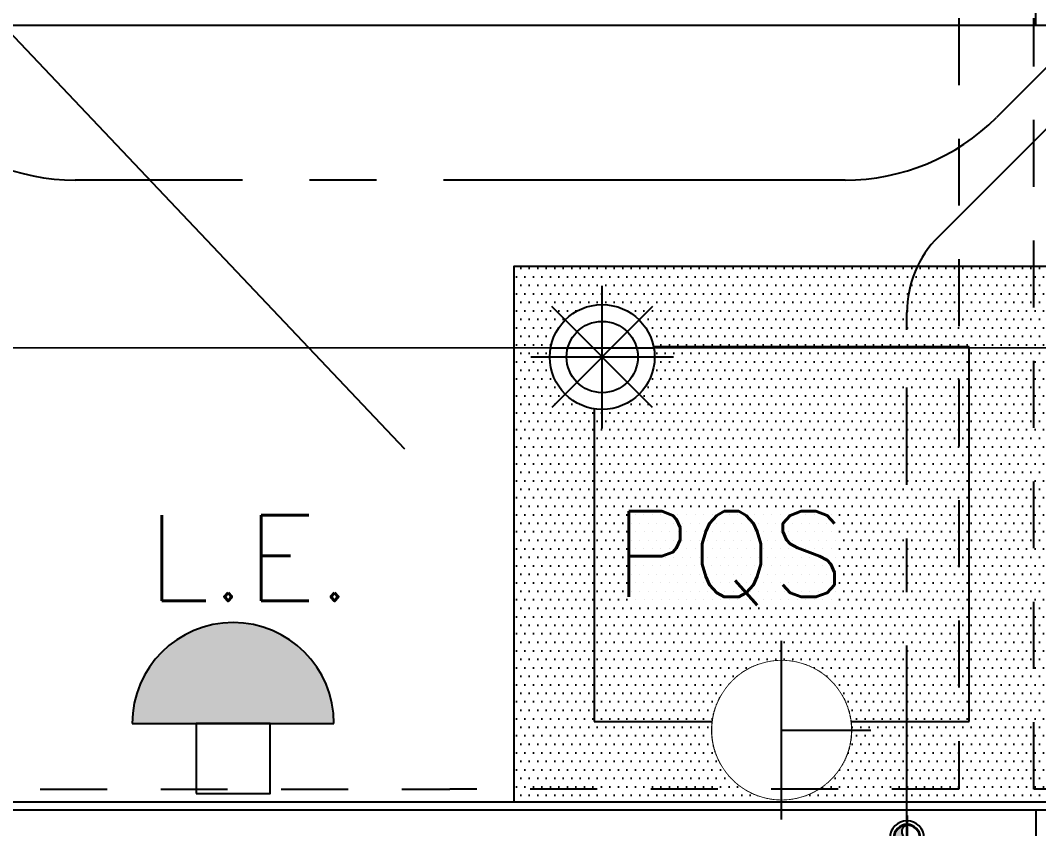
# Model space of a CAD drawing. Header units: millimetres. Extents: x 188.6 to 263.2, y 40.1 to 120.1.
# Drawn here: x 199.178 to 201.079, y 107.554 to 109.064 of the extents above; entities that cross this region are included whole.
import ezdxf
from ezdxf.enums import TextEntityAlignment as Align

# ---------------------------------------------------------------- set-up
doc = ezdxf.new("R2010")
doc.units = ezdxf.units.MM
doc.set_wipeout_variables(frame=1)
for name, pattern in [('CENTER2', [1.125, 0.75, -0.125, 0.125, -0.125]), ('DASHDOT2', [0.5, 0.25, -0.125, 0, -0.125]), ('HIDDEN2', [0.1875, 0.125, -0.0625])]:
    doc.linetypes.add(name, pattern=pattern)
for name, color, linetype in [('_XREF_APTOS 603 E 604$0$A-MC-ALVENARIA', 8, 'Continuous'), ('ARQ', 8, 'Continuous'), ('ESTR-VIGAS', 11, 'HIDDEN2'), ('ESTRUTURA', 7, 'Continuous'), ('EXTINTORES', 2, 'Continuous'), ('GAS-COL', 7, 'Continuous'), ('GAS-TUBO-PISO', 6, 'CENTER2'), ('INC-EXTINTORES', 20, 'Continuous'), ('INC-LE', 96, 'Continuous'), ('INC-SINALIZAÇÃO', 88, 'Continuous'), ('INC-TEXTO', 7, 'Continuous'), ('LE', 96, 'Continuous'), ('LE-TEXTO', 7, 'Continuous'), ('SPK', 10, 'Continuous'), ('SPK-INTERNO', 244, 'Continuous'), ('SPK-TUBO-TETO', 12, 'Continuous')]:
    doc.layers.add(name, color=color, linetype=linetype)
doc.styles.add('60-50', font='romans.shx', dxfattribs={"height": 0.08})
doc.styles.add('60-75', font='romans.shx', dxfattribs={"height": 0.12})

# ---------------------------------------------------------------- blocks, each defined once
blk = doc.blocks.new('A$C1BFF5DEF')
at = {"layer": '_XREF_APTOS 603 E 604$0$A-MC-ALVENARIA', "color": 8}
blk.add_line((2.24, 0), (2.045, 0), dxfattribs=at)
at = {"layer": 'ARQ', "color": 8}
for p, q in [((2.185, 0), (2.185, 0.115)), ((2.2003, 0), (0, 0)), ((0.15, -1.45), (7.7703, -1.45)), ((-1.5147, -1.4651), (7.7703, -1.4651)), ((2.1853, -1.4651), (2.1853, -4.9998))]:
    blk.add_line(p, q, dxfattribs=at)
blk = doc.blocks.new('indicação extintor')
h = blk.add_hatch()
h.set_pattern_fill('DOTS', color=50, scale=0.01)
h.paths.add_polyline_path([(0.5, 1), (-0.5, 1), (-0.5, 0), (0.5, 0)])
h.paths.add_polyline_path([(0.35, 0.85), (0.35, 0.15), (-0.35, 0.15), (-0.35, 0.85)], flags=16)
h = blk.add_hatch()
h.set_pattern_fill('DOTS', color=244, scale=0.01)
h.paths.add_polyline_path([(0.35, 0.85), (-0.35, 0.85), (-0.35, 0.15), (0.35, 0.15)])
at = {"color": 244}
for p, q in [((0.35, 0.85), (-0.35, 0.85)), ((-0.35, 0.85), (-0.35, 0.15)), ((0.35, 0.15), (0.35, 0.85)), ((-0.35, 0.15), (0.35, 0.15))]:
    blk.add_line(p, q, dxfattribs=at)
blk.add_lwpolyline([(-0.5, 0), (0.5, 0), (0.5, 1), (-0.5, 1)], close=True, dxfattribs=at)
blk = doc.blocks.new('SPK')
blk.add_wipeout([(-0.0692, 0.0692), (-0.0673, 0.0711), (-0.0673, 0.0711), (-0.0658, 0.0724), (-0.0658, 0.0724), (-0.0636, 0.0744), (-0.0636, 0.0744), (-0.0618, 0.0759), (-0.0618, 0.0759), (-0.0596, 0.0776), (-0.0596, 0.0776), (-0.0579, 0.0789), (-0.0579, 0.0789), (-0.0546, 0.0813), (-0.0546, 0.0813), (-0.0525, 0.0826), (-0.0507, 0.0837), (-0.0507, 0.0837), (-0.0481, 0.0852), (-0.0481, 0.0852), (-0.0453, 0.0868), (-0.0453, 0.0868), (-0.0431, 0.0879), (-0.0416, 0.0886), (-0.0399, 0.0894), (-0.0399, 0.0894), (-0.0364, 0.0908), (-0.0364, 0.0908), (-0.0341, 0.0917), (-0.0318, 0.0926), (-0.0302, 0.0931), (-0.0281, 0.0938), (-0.0266, 0.0942), (-0.0266, 0.0942), (-0.0244, 0.0948), (-0.0226, 0.0952), (-0.0226, 0.0952), (-0.0203, 0.0957), (-0.0203, 0.0957), (-0.0183, 0.0961), (-0.0183, 0.0961), (-0.0148, 0.0968), (-0.0148, 0.0968), (-0.0114, 0.0972), (-0.01, 0.0974), (-0.0083, 0.0975), (-0.0083, 0.0975), (-0.0058, 0.0977), (-0.0047, 0.0978), (-0.0047, 0.0978), (-0.0027, 0.0978), (-0.0027, 0.0978), (-0.001, 0.0979), (-0.001, 0.0979), (0, 0.0979), (0.0016, 0.0979), (0.0038, 0.0978), (0.0038, 0.0978), (0.0084, 0.0975), (0.0113, 0.0972), (0.0113, 0.0972), (0.0155, 0.0966), (0.0175, 0.0963), (0.0175, 0.0963), (0.0207, 0.0957), (0.0228, 0.0952), (0.0248, 0.0947), (0.0248, 0.0947), (0.0274, 0.094), (0.0274, 0.094), (0.0306, 0.093), (0.0324, 0.0924), (0.0324, 0.0924), (0.0354, 0.0912), (0.0373, 0.0905), (0.0373, 0.0905), (0.0398, 0.0894), (0.0422, 0.0883), (0.0422, 0.0883), (0.0451, 0.0869), (0.0469, 0.0859), (0.049, 0.0847), (0.0513, 0.0833), (0.053, 0.0823), (0.0549, 0.081), (0.0566, 0.0798), (0.0566, 0.0798), (0.0592, 0.078), (0.0615, 0.0762), (0.0659, 0.0724), (0.0669, 0.0714), (0.0669, 0.0714), (0.0692, 0.0692), (0.0692, 0.0692), (0.0692, 0.0692), (0.0692, 0.0692), (0.0717, 0.0667), (0.0717, 0.0667), (0.0739, 0.0642), (0.0739, 0.0642), (0.0753, 0.0626), (0.0753, 0.0626), (0.0765, 0.0611), (0.0765, 0.0611), (0.0785, 0.0585), (0.0785, 0.0585), (0.0805, 0.0556), (0.0805, 0.0556), (0.0805, 0.0556), (0.0826, 0.0526), (0.0826, 0.0526), (0.0841, 0.05), (0.0841, 0.05), (0.0855, 0.0476), (0.0865, 0.0458), (0.0865, 0.0458), (0.0877, 0.0434), (0.0877, 0.0434), (0.0877, 0.0434), (0.089, 0.0407), (0.089, 0.0407), (0.0901, 0.0382), (0.0901, 0.0382), (0.0915, 0.0348), (0.0915, 0.0348), (0.0927, 0.0315), (0.0932, 0.0298), (0.0938, 0.028), (0.0938, 0.028), (0.0938, 0.028), (0.0948, 0.0246), (0.0948, 0.0246), (0.0948, 0.0246), (0.0952, 0.0228), (0.0952, 0.0228), (0.0957, 0.0206), (0.0961, 0.0188), (0.0964, 0.0169), (0.0967, 0.0153), (0.0969, 0.0135), (0.0969, 0.0135), (0.0972, 0.0113), (0.0972, 0.0113), (0.0975, 0.0085), (0.0975, 0.0085), (0.0978, 0.005), (0.0978, 0.005), (0.0979, 0.0023), (0.0979, 0.0023), (0.0979, 0), (0.0979, 0), (0.0978, -0.0048), (0.0978, -0.0048), (0.0976, -0.0077), (0.0973, -0.0103), (0.0973, -0.0103), (0.0968, -0.0148), (0.0968, -0.0148), (0.0959, -0.0195), (0.0959, -0.0195), (0.0949, -0.0238), (0.0949, -0.0238), (0.094, -0.0272), (0.094, -0.0272), (0.093, -0.0305), (0.093, -0.0305), (0.0911, -0.0357), (0.0911, -0.0357), (0.0897, -0.0391), (0.0897, -0.0391), (0.088, -0.0429), (0.088, -0.0429), (0.0861, -0.0466), (0.0844, -0.0496), (0.082, -0.0534), (0.082, -0.0534), (0.0794, -0.0572), (0.0776, -0.0596), (0.0776, -0.0596), (0.074, -0.0641), (0.074, -0.0641), (0.074, -0.0641), (0.069, -0.069), (0.0692, -0.0692), (0.0675, -0.0709), (0.0675, -0.0709), (0.0664, -0.0719), (0.0651, -0.0731), (0.064, -0.0741), (0.0627, -0.0752), (0.061, -0.0766), (0.0597, -0.0776), (0.0584, -0.0785), (0.0564, -0.08), (0.0546, -0.0813), (0.053, -0.0823), (0.0515, -0.0833), (0.0488, -0.0849), (0.0465, -0.0862), (0.0443, -0.0873), (0.0415, -0.0887), (0.0389, -0.0898), (0.037, -0.0907), (0.0339, -0.0918), (0.0339, -0.0918), (0.0315, -0.0927), (0.0283, -0.0937), (0.0244, -0.0948), (0.0216, -0.0955), (0.019, -0.096), (0.0154, -0.0967), (0.0126, -0.0971), (0.0101, -0.0974), (0.0064, -0.0977), (0.0029, -0.0979), (0, -0.0979), (-0.0021, -0.0979), (-0.0084, -0.0975), (-0.0131, -0.097), (-0.0169, -0.0964), (-0.019, -0.096), (-0.0218, -0.0954), (-0.0218, -0.0954), (-0.0256, -0.0945), (-0.0275, -0.094), (-0.0305, -0.093), (-0.0342, -0.0917), (-0.0367, -0.0908), (-0.0398, -0.0894), (-0.044, -0.0874), (-0.0451, -0.0869), (-0.0481, -0.0853), (-0.0511, -0.0835), (-0.053, -0.0823), (-0.0553, -0.0808), (-0.059, -0.0781), (-0.0603, -0.0771), (-0.0619, -0.0759), (-0.064, -0.0741), (-0.0665, -0.0718), (-0.0676, -0.0708), (-0.0692, -0.0692), (-0.0718, -0.0665), (-0.0755, -0.0623), (-0.0755, -0.0623), (-0.0792, -0.0576), (-0.0792, -0.0576), (-0.0813, -0.0545), (-0.0813, -0.0545), (-0.0848, -0.0489), (-0.0865, -0.0458), (-0.0865, -0.0458), (-0.0865, -0.0458), (-0.0891, -0.0406), (-0.0891, -0.0406), (-0.0912, -0.0355), (-0.0912, -0.0355), (-0.093, -0.0306), (-0.093, -0.0306), (-0.0944, -0.0259), (-0.0953, -0.0222), (-0.0962, -0.0181), (-0.0967, -0.015), (-0.0972, -0.0118), (-0.0976, -0.007), (-0.0978, -0.0044), (-0.0979, 0), (-0.0978, 0.0032), (-0.0977, 0.0066), (-0.0977, 0.0066), (-0.0974, 0.01), (-0.0974, 0.01), (-0.0969, 0.0136), (-0.0965, 0.0165), (-0.096, 0.019), (-0.0954, 0.022), (-0.0947, 0.0246), (-0.094, 0.0273), (-0.0932, 0.03), (-0.0932, 0.03), (-0.0919, 0.0338), (-0.0919, 0.0338), (-0.0891, 0.0405), (-0.0878, 0.0433), (-0.0865, 0.0458), (-0.0842, 0.0499), (-0.0842, 0.0499), (-0.0842, 0.0499), (-0.0819, 0.0537), (-0.0819, 0.0537), (-0.0794, 0.0572), (-0.0794, 0.0572), (-0.0758, 0.062), (-0.0758, 0.062), (-0.0725, 0.0658), (-0.0691, 0.0691)]).dxf.layer = 'SPK'
at = {"layer": 'SPK'}
blk.add_circle((0, 0), 0.0979, dxfattribs=at)
at = {"layer": 'SPK-INTERNO'}
for p, q in [((0, 0.1332), (0, -0.1332)), ((-0.0942, 0.0942), (0.0942, -0.0942)), ((-0.0942, -0.0942), (0.0942, 0.0942)), ((-0.1332, 0), (0.1332, 0))]:
    blk.add_line(p, q, dxfattribs=at)
blk.add_circle((0, 0), 0.0666, dxfattribs=at)
blk = doc.blocks.new('LE')
at = {"layer": 'INC-LE'}
blk.add_hatch(color=256, dxfattribs=at).paths.add_polyline_path([(-0.1674, 0.1162), (0.1674, 0.1162, 1)])
blk.add_line((-0.1674, 0.1162), (0.1674, 0.1162), dxfattribs=at)
blk.add_lwpolyline([(-0.0614, 0), (0.0614, 0), (0.0614, 0.1162), (-0.0614, 0.1162)], close=True, dxfattribs=at)
blk.add_arc((0, 0.1162), 0.1674, 0, 180, dxfattribs=at)
blk = doc.blocks.new('C50')
h = blk.add_hatch(color=8)
edge = h.paths.add_edge_path()
edge.add_arc((0, 0), 0.0238, 540, 720)
edge.add_ellipse((0.0119, 0), major_axis=(0.0119, 0), ratio=0.815791, start_angle=180, end_angle=360, ccw=False)
edge.add_ellipse((-0.0119, 0), major_axis=(-0.0119, 0), ratio=0.815791, start_angle=180, end_angle=360)
at = {"color": 252}
for p, q in [((0, -0.0421), (0, 0.0421)), ((0.0421, 0), (-0.0421, 0))]:
    blk.add_line(p, q, dxfattribs=at)
at = {"color": 0}
for radius in [0.0318, 0.0253]:
    blk.add_circle((0, 0), radius, dxfattribs=at)
at = {"color": 8}
blk.add_circle((0, 0), 0.0237, dxfattribs=at)
blk.add_ellipse((-0.0119, 0), major_axis=(-0.0119, 0), ratio=0.815791, start_param=3.141593, end_param=6.283185, dxfattribs=at)
at = {"color": 8, "extrusion": (0, 0, -1)}
blk.add_ellipse((0.0119, 0), major_axis=(0.0119, 0), ratio=0.815791, start_param=0, end_param=3.141593, dxfattribs=at)
blk = doc.blocks.new('PO')
blk.add_wipeout([(-0.1728, 0), (-0.1728, -0.003), (-0.1727, -0.006), (-0.1726, -0.009), (-0.1724, -0.0121), (-0.1721, -0.0151), (-0.1719, -0.0181), (-0.1715, -0.0211), (-0.1711, -0.024), (-0.1707, -0.027), (-0.1702, -0.03), (-0.1696, -0.033), (-0.169, -0.0359), (-0.1684, -0.0389), (-0.1677, -0.0418), (-0.1669, -0.0447), (-0.1661, -0.0476), (-0.1652, -0.0505), (-0.1643, -0.0534), (-0.1634, -0.0563), (-0.1624, -0.0591), (-0.1613, -0.0619), (-0.1602, -0.0647), (-0.1591, -0.0675), (-0.1579, -0.0703), (-0.1566, -0.073), (-0.1553, -0.0758), (-0.154, -0.0784), (-0.1526, -0.0811), (-0.1511, -0.0838), (-0.1496, -0.0864), (-0.1481, -0.089), (-0.1465, -0.0916), (-0.1449, -0.0941), (-0.1433, -0.0966), (-0.1415, -0.0991), (-0.1398, -0.1016), (-0.138, -0.104), (-0.1362, -0.1064), (-0.1343, -0.1087), (-0.1324, -0.1111), (-0.1304, -0.1134), (-0.1284, -0.1156), (-0.1264, -0.1178), (-0.1243, -0.12), (-0.1222, -0.1222), (-0.12, -0.1243), (-0.1178, -0.1264), (-0.1156, -0.1284), (-0.1134, -0.1304), (-0.1111, -0.1324), (-0.1087, -0.1343), (-0.1064, -0.1362), (-0.104, -0.138), (-0.1016, -0.1398), (-0.0991, -0.1415), (-0.0966, -0.1433), (-0.0941, -0.1449), (-0.0916, -0.1465), (-0.089, -0.1481), (-0.0864, -0.1496), (-0.0838, -0.1511), (-0.0811, -0.1526), (-0.0784, -0.154), (-0.0758, -0.1553), (-0.073, -0.1566), (-0.0703, -0.1579), (-0.0675, -0.1591), (-0.0647, -0.1602), (-0.0619, -0.1613), (-0.0591, -0.1624), (-0.0563, -0.1634), (-0.0534, -0.1643), (-0.0505, -0.1652), (-0.0476, -0.1661), (-0.0447, -0.1669), (-0.0418, -0.1677), (-0.0389, -0.1684), (-0.0359, -0.169), (-0.033, -0.1696), (-0.03, -0.1702), (-0.027, -0.1707), (-0.024, -0.1711), (-0.0211, -0.1715), (-0.0181, -0.1719), (-0.0151, -0.1721), (-0.0121, -0.1724), (-0.009, -0.1726), (-0.006, -0.1727), (-0.003, -0.1728), (0, -0.1728), (0.003, -0.1728), (0.006, -0.1727), (0.009, -0.1726), (0.0121, -0.1724), (0.0151, -0.1721), (0.0181, -0.1719), (0.0211, -0.1715), (0.024, -0.1711), (0.027, -0.1707), (0.03, -0.1702), (0.033, -0.1696), (0.0359, -0.169), (0.0389, -0.1684), (0.0418, -0.1677), (0.0447, -0.1669), (0.0476, -0.1661), (0.0505, -0.1652), (0.0534, -0.1643), (0.0563, -0.1634), (0.0591, -0.1624), (0.0619, -0.1613), (0.0647, -0.1602), (0.0675, -0.1591), (0.0703, -0.1579), (0.073, -0.1566), (0.0758, -0.1553), (0.0784, -0.154), (0.0811, -0.1526), (0.0838, -0.1511), (0.0864, -0.1496), (0.089, -0.1481), (0.0916, -0.1465), (0.0941, -0.1449), (0.0966, -0.1433), (0.0991, -0.1415), (0.1016, -0.1398), (0.104, -0.138), (0.1064, -0.1362), (0.1087, -0.1343), (0.1111, -0.1324), (0.1134, -0.1304), (0.1156, -0.1284), (0.1178, -0.1264), (0.12, -0.1243), (0.1222, -0.1222), (0.1243, -0.12), (0.1264, -0.1178), (0.1284, -0.1156), (0.1304, -0.1134), (0.1324, -0.1111), (0.1343, -0.1087), (0.1362, -0.1064), (0.138, -0.104), (0.1398, -0.1016), (0.1415, -0.0991), (0.1433, -0.0966), (0.1449, -0.0941), (0.1465, -0.0916), (0.1481, -0.089), (0.1496, -0.0864), (0.1511, -0.0838), (0.1526, -0.0811), (0.154, -0.0784), (0.1553, -0.0758), (0.1566, -0.073), (0.1579, -0.0703), (0.1591, -0.0675), (0.1602, -0.0647), (0.1613, -0.0619), (0.1624, -0.0591), (0.1634, -0.0563), (0.1643, -0.0534), (0.1652, -0.0505), (0.1661, -0.0476), (0.1669, -0.0447), (0.1677, -0.0418), (0.1684, -0.0389), (0.169, -0.0359), (0.1696, -0.033), (0.1702, -0.03), (0.1707, -0.027), (0.1711, -0.024), (0.1715, -0.0211), (0.1719, -0.0181), (0.1721, -0.0151), (0.1724, -0.0121), (0.1726, -0.009), (0.1727, -0.006), (0.1728, -0.003), (0.1728, 0), (0.1728, 0.003), (0.1727, 0.006), (0.1726, 0.009), (0.1724, 0.0121), (0.1721, 0.0151), (0.1719, 0.0181), (0.1715, 0.0211), (0.1711, 0.024), (0.1707, 0.027), (0.1702, 0.03), (0.1696, 0.033), (0.169, 0.0359), (0.1684, 0.0389), (0.1677, 0.0418), (0.1669, 0.0447), (0.1661, 0.0476), (0.1652, 0.0505), (0.1643, 0.0534), (0.1634, 0.0563), (0.1624, 0.0591), (0.1613, 0.0619), (0.1602, 0.0647), (0.1591, 0.0675), (0.1579, 0.0703), (0.1566, 0.073), (0.1553, 0.0758), (0.154, 0.0784), (0.1526, 0.0811), (0.1511, 0.0838), (0.1496, 0.0864), (0.1481, 0.089), (0.1465, 0.0916), (0.1449, 0.0941), (0.1433, 0.0966), (0.1415, 0.0991), (0.1398, 0.1016), (0.138, 0.104), (0.1362, 0.1064), (0.1343, 0.1087), (0.1324, 0.1111), (0.1304, 0.1134), (0.1284, 0.1156), (0.1264, 0.1178), (0.1243, 0.12), (0.1222, 0.1222), (0.12, 0.1243), (0.1178, 0.1264), (0.1156, 0.1284), (0.1134, 0.1304), (0.1111, 0.1324), (0.1087, 0.1343), (0.1064, 0.1362), (0.104, 0.138), (0.1016, 0.1398), (0.0991, 0.1415), (0.0966, 0.1433), (0.0941, 0.1449), (0.0916, 0.1465), (0.089, 0.1481), (0.0864, 0.1496), (0.0838, 0.1511), (0.0811, 0.1526), (0.0784, 0.154), (0.0758, 0.1553), (0.073, 0.1566), (0.0703, 0.1579), (0.0675, 0.1591), (0.0647, 0.1602), (0.0619, 0.1613), (0.0591, 0.1624), (0.0563, 0.1634), (0.0534, 0.1643), (0.0505, 0.1652), (0.0476, 0.1661), (0.0447, 0.1669), (0.0418, 0.1677), (0.0389, 0.1684), (0.0359, 0.169), (0.033, 0.1696), (0.03, 0.1702), (0.027, 0.1707), (0.024, 0.1711), (0.0211, 0.1715), (0.0181, 0.1719), (0.0151, 0.1721), (0.0121, 0.1724), (0.009, 0.1726), (0.006, 0.1727), (0.003, 0.1728), (0, 0.1728), (-0.003, 0.1728), (-0.006, 0.1727), (-0.009, 0.1726), (-0.0121, 0.1724), (-0.0151, 0.1721), (-0.0181, 0.1719), (-0.0211, 0.1715), (-0.024, 0.1711), (-0.027, 0.1707), (-0.03, 0.1702), (-0.033, 0.1696), (-0.0359, 0.169), (-0.0389, 0.1684), (-0.0418, 0.1677), (-0.0447, 0.1669), (-0.0476, 0.1661), (-0.0505, 0.1652), (-0.0534, 0.1643), (-0.0563, 0.1634), (-0.0591, 0.1624), (-0.0619, 0.1613), (-0.0647, 0.1602), (-0.0675, 0.1591), (-0.0703, 0.1579), (-0.073, 0.1566), (-0.0758, 0.1553), (-0.0784, 0.154), (-0.0811, 0.1526), (-0.0838, 0.1511), (-0.0864, 0.1496), (-0.089, 0.1481), (-0.0916, 0.1465), (-0.0941, 0.1449), (-0.0966, 0.1433), (-0.0991, 0.1415), (-0.1016, 0.1398), (-0.104, 0.138), (-0.1064, 0.1362), (-0.1087, 0.1343), (-0.1111, 0.1324), (-0.1134, 0.1304), (-0.1156, 0.1284), (-0.1178, 0.1264), (-0.12, 0.1243), (-0.1222, 0.1222), (-0.1243, 0.12), (-0.1264, 0.1178), (-0.1284, 0.1156), (-0.1304, 0.1134), (-0.1324, 0.1111), (-0.1343, 0.1087), (-0.1362, 0.1064), (-0.138, 0.104), (-0.1398, 0.1016), (-0.1415, 0.0991), (-0.1433, 0.0966), (-0.1449, 0.0941), (-0.1465, 0.0916), (-0.1481, 0.089), (-0.1496, 0.0864), (-0.1511, 0.0838), (-0.1526, 0.0811), (-0.154, 0.0784), (-0.1553, 0.0758), (-0.1566, 0.073), (-0.1579, 0.0703), (-0.1591, 0.0675), (-0.1602, 0.0647), (-0.1613, 0.0619), (-0.1624, 0.0591), (-0.1634, 0.0563), (-0.1643, 0.0534), (-0.1652, 0.0505), (-0.1661, 0.0476), (-0.1669, 0.0447), (-0.1677, 0.0418), (-0.1684, 0.0389), (-0.169, 0.0359), (-0.1696, 0.033), (-0.1702, 0.03), (-0.1707, 0.027), (-0.1711, 0.024), (-0.1715, 0.0211), (-0.1719, 0.0181), (-0.1721, 0.0151), (-0.1724, 0.0121), (-0.1726, 0.009), (-0.1727, 0.006), (-0.1728, 0.003)]).dxf.layer = 'INC-EXTINTORES'
at = {"layer": 'INC-EXTINTORES'}
blk.add_lwpolyline([(-0.1728, 0), (-0.1728, -0.003), (-0.1727, -0.006), (-0.1726, -0.009), (-0.1724, -0.0121), (-0.1721, -0.0151), (-0.1719, -0.0181), (-0.1715, -0.0211), (-0.1711, -0.024), (-0.1707, -0.027), (-0.1702, -0.03), (-0.1696, -0.033), (-0.169, -0.0359), (-0.1684, -0.0389), (-0.1677, -0.0418), (-0.1669, -0.0447), (-0.1661, -0.0476), (-0.1652, -0.0505), (-0.1643, -0.0534), (-0.1634, -0.0563), (-0.1624, -0.0591), (-0.1613, -0.0619), (-0.1602, -0.0647), (-0.1591, -0.0675), (-0.1579, -0.0703), (-0.1566, -0.073), (-0.1553, -0.0758), (-0.154, -0.0784), (-0.1526, -0.0811), (-0.1511, -0.0838), (-0.1496, -0.0864), (-0.1481, -0.089), (-0.1465, -0.0916), (-0.1449, -0.0941), (-0.1433, -0.0966), (-0.1415, -0.0991), (-0.1398, -0.1016), (-0.138, -0.104), (-0.1362, -0.1064), (-0.1343, -0.1087), (-0.1324, -0.1111), (-0.1304, -0.1134), (-0.1284, -0.1156), (-0.1264, -0.1178), (-0.1243, -0.12), (-0.1222, -0.1222), (-0.12, -0.1243), (-0.1178, -0.1264), (-0.1156, -0.1284), (-0.1134, -0.1304), (-0.1111, -0.1324), (-0.1087, -0.1343), (-0.1064, -0.1362), (-0.104, -0.138), (-0.1016, -0.1398), (-0.0991, -0.1415), (-0.0966, -0.1433), (-0.0941, -0.1449), (-0.0916, -0.1465), (-0.089, -0.1481), (-0.0864, -0.1496), (-0.0838, -0.1511), (-0.0811, -0.1526), (-0.0784, -0.154), (-0.0758, -0.1553), (-0.073, -0.1566), (-0.0703, -0.1579), (-0.0675, -0.1591), (-0.0647, -0.1602), (-0.0619, -0.1613), (-0.0591, -0.1624), (-0.0563, -0.1634), (-0.0534, -0.1643), (-0.0505, -0.1652), (-0.0476, -0.1661), (-0.0447, -0.1669), (-0.0418, -0.1677), (-0.0389, -0.1684), (-0.0359, -0.169), (-0.033, -0.1696), (-0.03, -0.1702), (-0.027, -0.1707), (-0.024, -0.1711), (-0.0211, -0.1715), (-0.0181, -0.1719), (-0.0151, -0.1721), (-0.0121, -0.1724), (-0.009, -0.1726), (-0.006, -0.1727), (-0.003, -0.1728), (0, -0.1728), (0.003, -0.1728), (0.006, -0.1727), (0.009, -0.1726), (0.0121, -0.1724), (0.0151, -0.1721), (0.0181, -0.1719), (0.0211, -0.1715), (0.024, -0.1711), (0.027, -0.1707), (0.03, -0.1702), (0.033, -0.1696), (0.0359, -0.169), (0.0389, -0.1684), (0.0418, -0.1677), (0.0447, -0.1669), (0.0476, -0.1661), (0.0505, -0.1652), (0.0534, -0.1643), (0.0563, -0.1634), (0.0591, -0.1624), (0.0619, -0.1613), (0.0647, -0.1602), (0.0675, -0.1591), (0.0703, -0.1579), (0.073, -0.1566), (0.0758, -0.1553), (0.0784, -0.154), (0.0811, -0.1526), (0.0838, -0.1511), (0.0864, -0.1496), (0.089, -0.1481), (0.0916, -0.1465), (0.0941, -0.1449), (0.0966, -0.1433), (0.0991, -0.1415), (0.1016, -0.1398), (0.104, -0.138), (0.1064, -0.1362), (0.1087, -0.1343), (0.1111, -0.1324), (0.1134, -0.1304), (0.1156, -0.1284), (0.1178, -0.1264), (0.12, -0.1243), (0.1222, -0.1222), (0.1243, -0.12), (0.1264, -0.1178), (0.1284, -0.1156), (0.1304, -0.1134), (0.1324, -0.1111), (0.1343, -0.1087), (0.1362, -0.1064), (0.138, -0.104), (0.1398, -0.1016), (0.1415, -0.0991), (0.1433, -0.0966), (0.1449, -0.0941), (0.1465, -0.0916), (0.1481, -0.089), (0.1496, -0.0864), (0.1511, -0.0838), (0.1526, -0.0811), (0.154, -0.0784), (0.1553, -0.0758), (0.1566, -0.073), (0.1579, -0.0703), (0.1591, -0.0675), (0.1602, -0.0647), (0.1613, -0.0619), (0.1624, -0.0591), (0.1634, -0.0563), (0.1643, -0.0534), (0.1652, -0.0505), (0.1661, -0.0476), (0.1669, -0.0447), (0.1677, -0.0418), (0.1684, -0.0389), (0.169, -0.0359), (0.1696, -0.033), (0.1702, -0.03), (0.1707, -0.027), (0.1711, -0.024), (0.1715, -0.0211), (0.1719, -0.0181), (0.1721, -0.0151), (0.1724, -0.0121), (0.1726, -0.009), (0.1727, -0.006), (0.1728, -0.003), (0.1728, 0), (0.1728, 0.003), (0.1727, 0.006), (0.1726, 0.009), (0.1724, 0.0121), (0.1721, 0.0151), (0.1719, 0.0181), (0.1715, 0.0211), (0.1711, 0.024), (0.1707, 0.027), (0.1702, 0.03), (0.1696, 0.033), (0.169, 0.0359), (0.1684, 0.0389), (0.1677, 0.0418), (0.1669, 0.0447), (0.1661, 0.0476), (0.1652, 0.0505), (0.1643, 0.0534), (0.1634, 0.0563), (0.1624, 0.0591), (0.1613, 0.0619), (0.1602, 0.0647), (0.1591, 0.0675), (0.1579, 0.0703), (0.1566, 0.073), (0.1553, 0.0758), (0.154, 0.0784), (0.1526, 0.0811), (0.1511, 0.0838), (0.1496, 0.0864), (0.1481, 0.089), (0.1465, 0.0916), (0.1449, 0.0941), (0.1433, 0.0966), (0.1415, 0.0991), (0.1398, 0.1016), (0.138, 0.104), (0.1362, 0.1064), (0.1343, 0.1087), (0.1324, 0.1111), (0.1304, 0.1134), (0.1284, 0.1156), (0.1264, 0.1178), (0.1243, 0.12), (0.1222, 0.1222), (0.12, 0.1243), (0.1178, 0.1264), (0.1156, 0.1284), (0.1134, 0.1304), (0.1111, 0.1324), (0.1087, 0.1343), (0.1064, 0.1362), (0.104, 0.138), (0.1016, 0.1398), (0.0991, 0.1415), (0.0966, 0.1433), (0.0941, 0.1449), (0.0916, 0.1465), (0.089, 0.1481), (0.0864, 0.1496), (0.0838, 0.1511), (0.0811, 0.1526), (0.0784, 0.154), (0.0758, 0.1553), (0.073, 0.1566), (0.0703, 0.1579), (0.0675, 0.1591), (0.0647, 0.1602), (0.0619, 0.1613), (0.0591, 0.1624), (0.0563, 0.1634), (0.0534, 0.1643), (0.0505, 0.1652), (0.0476, 0.1661), (0.0447, 0.1669), (0.0418, 0.1677), (0.0389, 0.1684), (0.0359, 0.169), (0.033, 0.1696), (0.03, 0.1702), (0.027, 0.1707), (0.024, 0.1711), (0.0211, 0.1715), (0.0181, 0.1719), (0.0151, 0.1721), (0.0121, 0.1724), (0.009, 0.1726), (0.006, 0.1727), (0.003, 0.1728), (0, 0.1728), (-0.003, 0.1728), (-0.006, 0.1727), (-0.009, 0.1726), (-0.0121, 0.1724), (-0.0151, 0.1721), (-0.0181, 0.1719), (-0.0211, 0.1715), (-0.024, 0.1711), (-0.027, 0.1707), (-0.03, 0.1702), (-0.033, 0.1696), (-0.0359, 0.169), (-0.0389, 0.1684), (-0.0418, 0.1677), (-0.0447, 0.1669), (-0.0476, 0.1661), (-0.0505, 0.1652), (-0.0534, 0.1643), (-0.0563, 0.1634), (-0.0591, 0.1624), (-0.0619, 0.1613), (-0.0647, 0.1602), (-0.0675, 0.1591), (-0.0703, 0.1579), (-0.073, 0.1566), (-0.0758, 0.1553), (-0.0784, 0.154), (-0.0811, 0.1526), (-0.0838, 0.1511), (-0.0864, 0.1496), (-0.089, 0.1481), (-0.0916, 0.1465), (-0.0941, 0.1449), (-0.0966, 0.1433), (-0.0991, 0.1415), (-0.1016, 0.1398), (-0.104, 0.138), (-0.1064, 0.1362), (-0.1087, 0.1343), (-0.1111, 0.1324), (-0.1134, 0.1304), (-0.1156, 0.1284), (-0.1178, 0.1264), (-0.12, 0.1243), (-0.1222, 0.1222), (-0.1243, 0.12), (-0.1264, 0.1178), (-0.1284, 0.1156), (-0.1304, 0.1134), (-0.1324, 0.1111), (-0.1343, 0.1087), (-0.1362, 0.1064), (-0.138, 0.104), (-0.1398, 0.1016), (-0.1415, 0.0991), (-0.1433, 0.0966), (-0.1449, 0.0941), (-0.1465, 0.0916), (-0.1481, 0.089), (-0.1496, 0.0864), (-0.1511, 0.0838), (-0.1526, 0.0811), (-0.154, 0.0784), (-0.1553, 0.0758), (-0.1566, 0.073), (-0.1579, 0.0703), (-0.1591, 0.0675), (-0.1602, 0.0647), (-0.1613, 0.0619), (-0.1624, 0.0591), (-0.1634, 0.0563), (-0.1643, 0.0534), (-0.1652, 0.0505), (-0.1661, 0.0476), (-0.1669, 0.0447), (-0.1677, 0.0418), (-0.1684, 0.0389), (-0.169, 0.0359), (-0.1696, 0.033), (-0.1702, 0.03), (-0.1707, 0.027), (-0.1711, 0.024), (-0.1715, 0.0211), (-0.1719, 0.0181), (-0.1721, 0.0151), (-0.1724, 0.0121), (-0.1726, 0.009), (-0.1727, 0.006), (-0.1728, 0.003)], close=True, dxfattribs=at)
at = {"color": 20}
blk.add_wipeout([(-0.1728, 0), (-0.1728, -0.003), (-0.1727, -0.006), (-0.1726, -0.009), (-0.1724, -0.0121), (-0.1721, -0.0151), (-0.1719, -0.0181), (-0.1715, -0.0211), (-0.1711, -0.024), (-0.1707, -0.027), (-0.1702, -0.03), (-0.1696, -0.033), (-0.169, -0.0359), (-0.1684, -0.0389), (-0.1677, -0.0418), (-0.1669, -0.0447), (-0.1661, -0.0476), (-0.1652, -0.0505), (-0.1643, -0.0534), (-0.1634, -0.0563), (-0.1624, -0.0591), (-0.1613, -0.0619), (-0.1602, -0.0647), (-0.1591, -0.0675), (-0.1579, -0.0703), (-0.1566, -0.073), (-0.1553, -0.0758), (-0.154, -0.0784), (-0.1526, -0.0811), (-0.1511, -0.0838), (-0.1496, -0.0864), (-0.1481, -0.089), (-0.1465, -0.0916), (-0.1449, -0.0941), (-0.1433, -0.0966), (-0.1415, -0.0991), (-0.1398, -0.1016), (-0.138, -0.104), (-0.1362, -0.1064), (-0.1343, -0.1087), (-0.1324, -0.1111), (-0.1304, -0.1134), (-0.1284, -0.1156), (-0.1264, -0.1178), (-0.1243, -0.12), (-0.1222, -0.1222), (-0.12, -0.1243), (-0.1178, -0.1264), (-0.1156, -0.1284), (-0.1134, -0.1304), (-0.1111, -0.1324), (-0.1087, -0.1343), (-0.1064, -0.1362), (-0.104, -0.138), (-0.1016, -0.1398), (-0.0991, -0.1415), (-0.0966, -0.1433), (-0.0941, -0.1449), (-0.0916, -0.1465), (-0.089, -0.1481), (-0.0864, -0.1496), (-0.0838, -0.1511), (-0.0811, -0.1526), (-0.0784, -0.154), (-0.0758, -0.1553), (-0.073, -0.1566), (-0.0703, -0.1579), (-0.0675, -0.1591), (-0.0647, -0.1602), (-0.0619, -0.1613), (-0.0591, -0.1624), (-0.0563, -0.1634), (-0.0534, -0.1643), (-0.0505, -0.1652), (-0.0476, -0.1661), (-0.0447, -0.1669), (-0.0418, -0.1677), (-0.0389, -0.1684), (-0.0359, -0.169), (-0.033, -0.1696), (-0.03, -0.1702), (-0.027, -0.1707), (-0.024, -0.1711), (-0.0211, -0.1715), (-0.0181, -0.1719), (-0.0151, -0.1721), (-0.0121, -0.1724), (-0.009, -0.1726), (-0.006, -0.1727), (-0.003, -0.1728), (0, -0.1728), (0.003, -0.1728), (0.006, -0.1727), (0.009, -0.1726), (0.0121, -0.1724), (0.0151, -0.1721), (0.0181, -0.1719), (0.0211, -0.1715), (0.024, -0.1711), (0.027, -0.1707), (0.03, -0.1702), (0.033, -0.1696), (0.0359, -0.169), (0.0389, -0.1684), (0.0418, -0.1677), (0.0447, -0.1669), (0.0476, -0.1661), (0.0505, -0.1652), (0.0534, -0.1643), (0.0563, -0.1634), (0.0591, -0.1624), (0.0619, -0.1613), (0.0647, -0.1602), (0.0675, -0.1591), (0.0703, -0.1579), (0.073, -0.1566), (0.0758, -0.1553), (0.0784, -0.154), (0.0811, -0.1526), (0.0838, -0.1511), (0.0864, -0.1496), (0.089, -0.1481), (0.0916, -0.1465), (0.0941, -0.1449), (0.0966, -0.1433), (0.0991, -0.1415), (0.1016, -0.1398), (0.104, -0.138), (0.1064, -0.1362), (0.1087, -0.1343), (0.1111, -0.1324), (0.1134, -0.1304), (0.1156, -0.1284), (0.1178, -0.1264), (0.12, -0.1243), (0.1222, -0.1222), (0.1243, -0.12), (0.1264, -0.1178), (0.1284, -0.1156), (0.1304, -0.1134), (0.1324, -0.1111), (0.1343, -0.1087), (0.1362, -0.1064), (0.138, -0.104), (0.1398, -0.1016), (0.1415, -0.0991), (0.1433, -0.0966), (0.1449, -0.0941), (0.1465, -0.0916), (0.1481, -0.089), (0.1496, -0.0864), (0.1511, -0.0838), (0.1526, -0.0811), (0.154, -0.0784), (0.1553, -0.0758), (0.1566, -0.073), (0.1579, -0.0703), (0.1591, -0.0675), (0.1602, -0.0647), (0.1613, -0.0619), (0.1624, -0.0591), (0.1634, -0.0563), (0.1643, -0.0534), (0.1652, -0.0505), (0.1661, -0.0476), (0.1669, -0.0447), (0.1677, -0.0418), (0.1684, -0.0389), (0.169, -0.0359), (0.1696, -0.033), (0.1702, -0.03), (0.1707, -0.027), (0.1711, -0.024), (0.1715, -0.0211), (0.1719, -0.0181), (0.1721, -0.0151), (0.1724, -0.0121), (0.1726, -0.009), (0.1727, -0.006), (0.1728, -0.003), (0.1728, 0), (0.1728, 0.003), (0.1727, 0.006), (0.1726, 0.009), (0.1724, 0.0121), (0.1721, 0.0151), (0.1719, 0.0181), (0.1715, 0.0211), (0.1711, 0.024), (0.1707, 0.027), (0.1702, 0.03), (0.1696, 0.033), (0.169, 0.0359), (0.1684, 0.0389), (0.1677, 0.0418), (0.1669, 0.0447), (0.1661, 0.0476), (0.1652, 0.0505), (0.1643, 0.0534), (0.1634, 0.0563), (0.1624, 0.0591), (0.1613, 0.0619), (0.1602, 0.0647), (0.1591, 0.0675), (0.1579, 0.0703), (0.1566, 0.073), (0.1553, 0.0758), (0.154, 0.0784), (0.1526, 0.0811), (0.1511, 0.0838), (0.1496, 0.0864), (0.1481, 0.089), (0.1465, 0.0916), (0.1449, 0.0941), (0.1433, 0.0966), (0.1415, 0.0991), (0.1398, 0.1016), (0.138, 0.104), (0.1362, 0.1064), (0.1343, 0.1087), (0.1324, 0.1111), (0.1304, 0.1134), (0.1284, 0.1156), (0.1264, 0.1178), (0.1243, 0.12), (0.1222, 0.1222), (0.12, 0.1243), (0.1178, 0.1264), (0.1156, 0.1284), (0.1134, 0.1304), (0.1111, 0.1324), (0.1087, 0.1343), (0.1064, 0.1362), (0.104, 0.138), (0.1016, 0.1398), (0.0991, 0.1415), (0.0966, 0.1433), (0.0941, 0.1449), (0.0916, 0.1465), (0.089, 0.1481), (0.0864, 0.1496), (0.0838, 0.1511), (0.0811, 0.1526), (0.0784, 0.154), (0.0758, 0.1553), (0.073, 0.1566), (0.0703, 0.1579), (0.0675, 0.1591), (0.0647, 0.1602), (0.0619, 0.1613), (0.0591, 0.1624), (0.0563, 0.1634), (0.0534, 0.1643), (0.0505, 0.1652), (0.0476, 0.1661), (0.0447, 0.1669), (0.0418, 0.1677), (0.0389, 0.1684), (0.0359, 0.169), (0.033, 0.1696), (0.03, 0.1702), (0.027, 0.1707), (0.024, 0.1711), (0.0211, 0.1715), (0.0181, 0.1719), (0.0151, 0.1721), (0.0121, 0.1724), (0.009, 0.1726), (0.006, 0.1727), (0.003, 0.1728), (0, 0.1728), (-0.003, 0.1728), (-0.006, 0.1727), (-0.009, 0.1726), (-0.0121, 0.1724), (-0.0151, 0.1721), (-0.0181, 0.1719), (-0.0211, 0.1715), (-0.024, 0.1711), (-0.027, 0.1707), (-0.03, 0.1702), (-0.033, 0.1696), (-0.0359, 0.169), (-0.0389, 0.1684), (-0.0418, 0.1677), (-0.0447, 0.1669), (-0.0476, 0.1661), (-0.0505, 0.1652), (-0.0534, 0.1643), (-0.0563, 0.1634), (-0.0591, 0.1624), (-0.0619, 0.1613), (-0.0647, 0.1602), (-0.0675, 0.1591), (-0.0703, 0.1579), (-0.073, 0.1566), (-0.0758, 0.1553), (-0.0784, 0.154), (-0.0811, 0.1526), (-0.0838, 0.1511), (-0.0864, 0.1496), (-0.089, 0.1481), (-0.0916, 0.1465), (-0.0941, 0.1449), (-0.0966, 0.1433), (-0.0991, 0.1415), (-0.1016, 0.1398), (-0.104, 0.138), (-0.1064, 0.1362), (-0.1087, 0.1343), (-0.1111, 0.1324), (-0.1134, 0.1304), (-0.1156, 0.1284), (-0.1178, 0.1264), (-0.12, 0.1243), (-0.1222, 0.1222), (-0.1243, 0.12), (-0.1264, 0.1178), (-0.1284, 0.1156), (-0.1304, 0.1134), (-0.1324, 0.1111), (-0.1343, 0.1087), (-0.1362, 0.1064), (-0.138, 0.104), (-0.1398, 0.1016), (-0.1415, 0.0991), (-0.1433, 0.0966), (-0.1449, 0.0941), (-0.1465, 0.0916), (-0.1481, 0.089), (-0.1496, 0.0864), (-0.1511, 0.0838), (-0.1526, 0.0811), (-0.154, 0.0784), (-0.1553, 0.0758), (-0.1566, 0.073), (-0.1579, 0.0703), (-0.1591, 0.0675), (-0.1602, 0.0647), (-0.1613, 0.0619), (-0.1624, 0.0591), (-0.1634, 0.0563), (-0.1643, 0.0534), (-0.1652, 0.0505), (-0.1661, 0.0476), (-0.1669, 0.0447), (-0.1677, 0.0418), (-0.1684, 0.0389), (-0.169, 0.0359), (-0.1696, 0.033), (-0.1702, 0.03), (-0.1707, 0.027), (-0.1711, 0.024), (-0.1715, 0.0211), (-0.1719, 0.0181), (-0.1721, 0.0151), (-0.1724, 0.0121), (-0.1726, 0.009), (-0.1727, 0.006), (-0.1728, 0.003)], dxfattribs=at)
at = {"layer": 'INC-EXTINTORES', "color": 30}
for p, q in [((0, 0.2222), (0, -0.2222)), ((0, 0), (0.2222, 0))]:
    blk.add_line(p, q, dxfattribs=at)
blk = doc.blocks.new('COBERTURA_29-09-2016')
at = {"layer": 'ESTR-VIGAS'}
for points in [[(-5.75, 1.44), (-5.75, 0)], [(-5.61, 0), (-5.61, 1.44)], [(-8.14, 0), (-6.7, 0)], [(-5.75, 0), (-6.7, 0)], [(-1.07, 0), (-5.61, 0)]]:
    blk.add_lwpolyline(points, dxfattribs=at)

msp = doc.modelspace()

# ---------------------------------------------------------------- block references
at = {"layer": 'ARQ'}
msp.add_blockref('A$C1BFF5DEF', (198.8891, 109.0543), dxfattribs=at)

# ---------------------------------------------------------------- next in the draw order: linework, layer by layer
at = {"layer": 'GAS-TUBO-PISO'}
for p, q in [((201.1904, 109.0722), (201.0007, 108.8825)), ((200.7179, 108.7654), (199.2807, 108.7654))]:
    msp.add_line(p, q, dxfattribs=at)
at = {"layer": 'GAS-TUBO-PISO', "ltscale": 0.5}
msp.add_lwpolyline([(200.8335, 108.4856), (200.8335, 108.5182, -0.198909), (200.8921, 108.6596), (201.3046, 109.0722)], format="xyb", dxfattribs=at)
msp.add_lwpolyline([(200.8335, 107.521), (200.8335, 108.3781)], dxfattribs=at)
at = {"layer": 'GAS-TUBO-PISO'}
for centre, start, end in [((199.2807, 109.1654), 225, 270), ((200.7179, 109.1654), 270, 315)]:
    msp.add_arc(centre, 0.4, start, end, dxfattribs=at)
at = {"layer": 'INC-SINALIZAÇÃO'}
msp.add_line((198.8838, 109.3313), (199.8954, 108.2635), dxfattribs=at)

# ---------------------------------------------------------------- next in the draw order: block references
at = {"layer": 'EXTINTORES', "linetype": 'DASHDOT2', "rotation": 180}
msp.add_blockref('indicação extintor', (200.5995, 108.6043), dxfattribs=at)
at = {"layer": 'GAS-COL', "xscale": -1, "rotation": 270.0000000000521}
msp.add_blockref('C50', (200.8336, 107.5368), dxfattribs=at)
at = {"layer": 'LE', "xscale": 1.125, "yscale": 1.125, "zscale": 1.125}
msp.add_blockref('LE', (199.5754, 107.62), dxfattribs=at)

# ---------------------------------------------------------------- next in the draw order: texts
at = {"layer": 'INC-TEXTO', "style": '60-75'}
msp.add_text('PQS', height=0.16, dxfattribs=at).set_placement((200.2865, 107.9869))
at = {"layer": 'LE-TEXTO', "style": '60-50'}
msp.add_text('L.E.', height=0.16, dxfattribs=at).set_placement((199.607, 108.0596), align=Align.MIDDLE)

# ---------------------------------------------------------------- next in the draw order: block references
at = {"layer": 'EXTINTORES', "xscale": -0.75, "yscale": 0.75, "zscale": 0.75, "rotation": 180}
msp.add_blockref('PO', (200.5995, 107.7381), dxfattribs=at)
at = {"layer": 'SPK', "rotation": 180}
msp.add_blockref('SPK', (200.2645, 108.435), dxfattribs=at)

# ---------------------------------------------------------------- next in the draw order: linework, layer by layer
at = {"layer": 'SPK-TUBO-TETO'}
msp.add_lwpolyline([(233.8896, 108.4366), (198.4825, 108.4525)], dxfattribs=at)

# ---------------------------------------------------------------- next in the draw order: block references
at = {"layer": 'ESTRUTURA'}
msp.add_blockref('COBERTURA_29-09-2016', (206.6802, 107.6277), dxfattribs=at)

doc.saveas('drawing.dxf')
